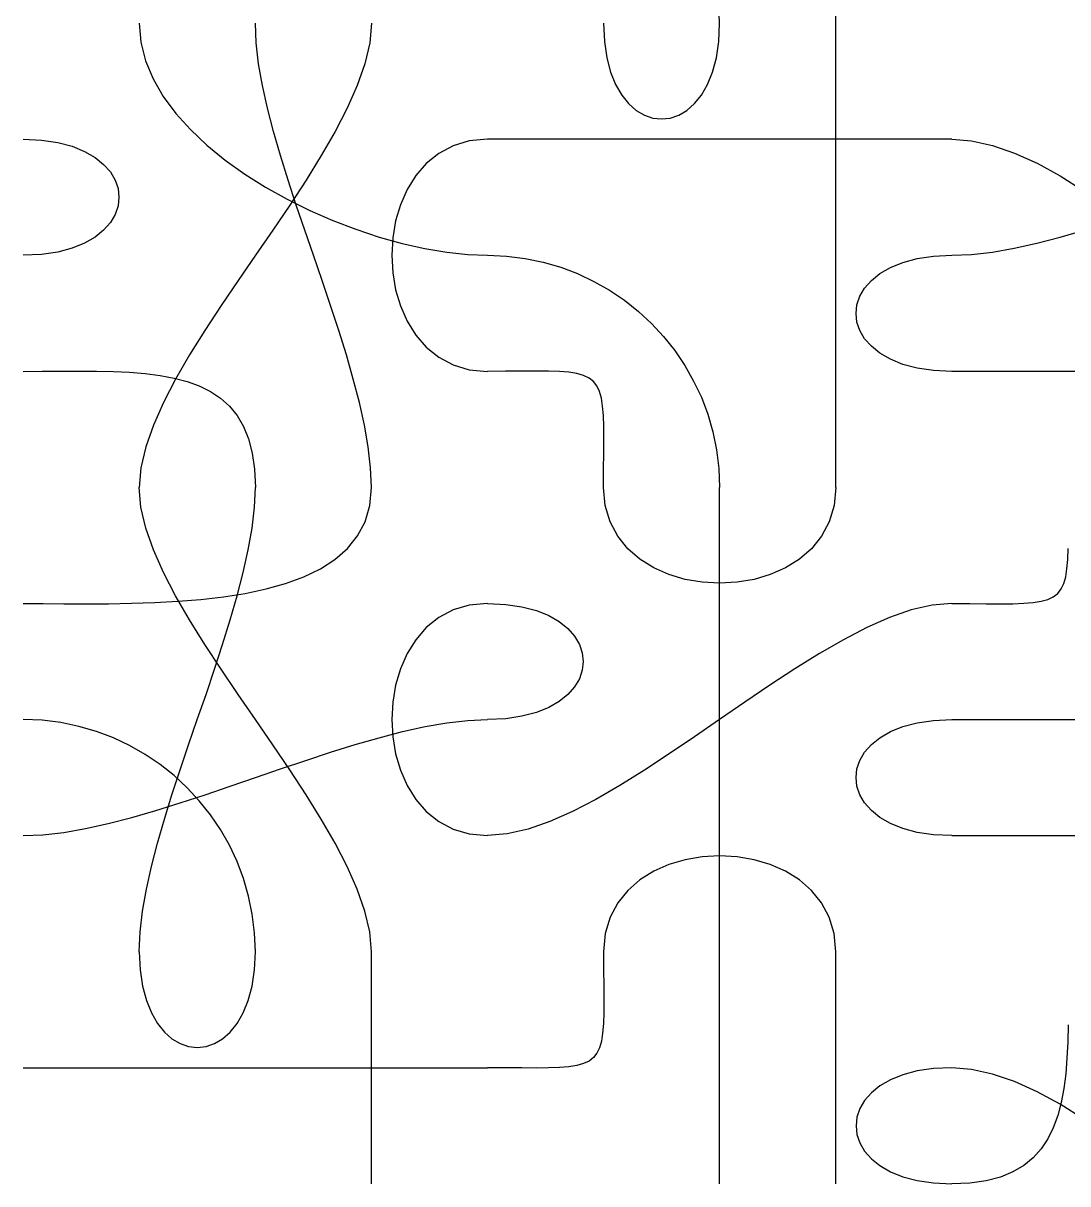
# Model space of a CAD drawing. Header units: metres. Extents: x -250 to 250, y -250 to 250.
# Drawn here: x -250 to -137.5, y -75 to 50 of the extents above; entities that cross this region are included whole.
import ezdxf

# ---------------------------------------------------------------- set-up
doc = ezdxf.new("R2010")
doc.units = ezdxf.units.M

msp = doc.modelspace()

# ---------------------------------------------------------------- linework, layer by layer
for p, q in [((-175, 50, -519.61523), (-175.08328, 51.952026, -519.61523)), ((-162.5, 50, -519.61523), (-162.5, 52.125946, -519.61523)), ((-175.09058, 48.04077, -519.61523), (-174.99994, 50.000153, -519.61523)), ((-237.5, 50, -519.61523), (-237.3261, 47.957336, -519.61523)), ((-224.90936, 47.873962, -519.61523), (-224.99998, 49.999878, -519.61523)), ((-212.5, 50, -519.61523), (-212.68124, 47.874054, -519.61523)), ((-187.5, 50, -519.61523), (-187.40936, 48.04062, -519.61523)), ((-162.5, 47.873962, -519.61523), (-162.5, 49.999878, -519.61523)), ((-237.3261, 47.957336, -519.61523), (-236.82124, 45.95874, -519.61523)), ((-224.65, 45.629913, -519.61523), (-224.90936, 47.873962, -519.61523)), ((-212.68124, 47.874054, -519.61523), (-213.20001, 45.630005, -519.61523)), ((-187.40936, 48.04062, -519.61523), (-187.15, 46.287506, -519.61523)), ((-175.34995, 46.28763, -519.61523), (-175.09058, 48.04077, -519.61523)), ((-162.5, 45.629913, -519.61523), (-162.5, 47.873962, -519.61523)), ((-187.15, 46.287506, -519.61523), (-186.74062, 44.74063, -519.61523)), ((-175.75932, 44.740753, -519.61523), (-175.34995, 46.28763, -519.61523)), ((-236.82124, 45.95874, -519.61523), (-236.01077, 44.010773, -519.61523)), ((-224.24062, 43.280853, -519.61523), (-224.65, 45.629913, -519.61523)), ((-213.20001, 45.630005, -519.61523), (-214.01875, 43.280945, -519.61523)), ((-162.5, 43.280853, -519.61523), (-162.5, 45.629913, -519.61523)), ((-236.01077, 44.010773, -519.61523), (-234.91998, 42.119995, -519.61523)), ((-186.74062, 44.74063, -519.61523), (-186.19998, 43.400024, -519.61523)), ((-176.29996, 43.400116, -519.61523), (-175.75932, 44.740753, -519.61523)), ((-223.69998, 40.839935, -519.61523), (-224.24062, 43.280853, -519.61523)), ((-214.01875, 43.280945, -519.61523), (-215.1, 40.840027, -519.61523)), ((-186.19998, 43.400024, -519.61523), (-185.54686, 42.265656, -519.61523)), ((-176.95308, 42.265717, -519.61523), (-176.29996, 43.400116, -519.61523)), ((-162.5, 40.839935, -519.61523), (-162.5, 43.280853, -519.61523)), ((-234.91998, 42.119995, -519.61523), (-233.57422, 40.29297, -519.61523)), ((-185.54686, 42.265656, -519.61523), (-184.79999, 41.337524, -519.61523)), ((-184.79999, 41.337524, -519.61523), (-183.9781, 40.61566, -519.61523)), ((-178.52184, 40.615692, -519.61523), (-177.69995, 41.337585, -519.61523)), ((-177.69995, 41.337585, -519.61523), (-176.95308, 42.265717, -519.61523)), ((-233.57422, 40.29297, -519.61523), (-231.99875, 38.536255, -519.61523)), ((-223.04688, 38.32025, -519.61523), (-223.69998, 40.839935, -519.61523)), ((-215.1, 40.840027, -519.61523), (-216.40625, 38.320343, -519.61523)), ((-183.9781, 40.61566, -519.61523), (-183.09998, 40.100037, -519.61523)), ((-183.09998, 40.100037, -519.61523), (-182.18436, 39.79068, -519.61523)), ((-180.31558, 39.79068, -519.61523), (-179.39996, 40.100067, -519.61523)), ((-179.39996, 40.100067, -519.61523), (-178.52184, 40.615692, -519.61523)), ((-162.5, 38.32025, -519.61523), (-162.5, 40.839935, -519.61523)), ((-182.18436, 39.79068, -519.61523), (-181.24997, 39.68756, -519.61523)), ((-181.24997, 39.68756, -519.61523), (-180.31558, 39.79068, -519.61523)), ((-231.99875, 38.536255, -519.61523), (-230.2189, 36.856415, -519.61523)), ((-222.29999, 35.734955, -519.61523), (-223.04688, 38.32025, -519.61523)), ((-216.40625, 38.320343, -519.61523), (-217.90001, 35.735046, -519.61523)), ((-162.5, 35.734955, -519.61523), (-162.5, 38.32025, -519.61523)), ((-250, 37.5, -519.61523), (-248.04062, 37.409363, -519.61523)), ((-248.04062, 37.409363, -519.61523), (-246.2875, 37.149994, -519.61523)), ((-246.2875, 37.149994, -519.61523), (-244.74063, 36.74063, -519.61523)), ((-244.74063, 36.74063, -519.61523), (-243.4, 36.200012, -519.61523)), ((-230.2189, 36.856415, -519.61523), (-228.25998, 35.26001, -519.61523)), ((-203.7125, 36.80002, -519.61523), (-205.25937, 35.981262, -519.61523)), ((-201.95938, 37.318756, -519.61523), (-203.7125, 36.80002, -519.61523)), ((-200, 37.5, -519.61523), (-201.95938, 37.318756, -519.61523)), ((-197.87402, 37.5, -519.61523), (-199.99997, 37.5, -519.61523)), ((-195.62997, 37.5, -519.61523), (-197.87402, 37.5, -519.61523)), ((-193.28091, 37.5, -519.61523), (-195.62997, 37.5, -519.61523)), ((-190.83997, 37.5, -519.61523), (-193.28091, 37.5, -519.61523)), ((-188.32028, 37.5, -519.61523), (-190.83997, 37.5, -519.61523)), ((-185.73499, 37.5, -519.61523), (-188.32028, 37.5, -519.61523)), ((-183.09717, 37.5, -519.61523), (-185.73499, 37.5, -519.61523)), ((-180.41998, 37.5, -519.61523), (-183.09717, 37.5, -519.61523)), ((-177.71655, 37.5, -519.61523), (-180.41998, 37.5, -519.61523)), ((-174.99998, 37.5, -519.61523), (-177.71655, 37.5, -519.61523)), ((-172.28342, 37.5, -519.61523), (-174.99998, 37.5, -519.61523)), ((-169.57999, 37.5, -519.61523), (-172.28342, 37.5, -519.61523)), ((-166.9028, 37.5, -519.61523), (-169.57999, 37.5, -519.61523)), ((-164.26498, 37.5, -519.61523), (-166.9028, 37.5, -519.61523)), ((-161.67967, 37.5, -519.61523), (-164.26498, 37.5, -519.61523)), ((-159.15999, 37.5, -519.61523), (-161.67967, 37.5, -519.61523)), ((-156.71906, 37.5, -519.61523), (-159.15999, 37.5, -519.61523)), ((-154.37, 37.5, -519.61523), (-156.71906, 37.5, -519.61523)), ((-152.12593, 37.5, -519.61523), (-154.37, 37.5, -519.61523)), ((-150, 37.5, -519.61523), (-152.12593, 37.5, -519.61523)), ((-150, 37.5, -519.61523), (-147.86671, 37.32608, -519.61523)), ((-147.86671, 37.32608, -519.61523), (-145.60875, 36.821228, -519.61523)), ((-145.60875, 36.821228, -519.61523), (-143.2514, 36.010773, -519.61523)), ((-243.4, 36.200012, -519.61523), (-242.26562, 35.546875, -519.61523)), ((-242.26562, 35.546875, -519.61523), (-241.3375, 34.799988, -519.61523)), ((-228.25998, 35.26001, -519.61523), (-226.14734, 33.7536, -519.61523)), ((-221.47812, 33.097137, -519.61523), (-222.29999, 35.734955, -519.61523)), ((-217.90001, 35.735046, -519.61523), (-219.54376, 33.09723, -519.61523)), ((-205.25937, 35.981262, -519.61523), (-206.6, 34.900024, -519.61523)), ((-162.5, 33.097137, -519.61523), (-162.5, 35.734955, -519.61523)), ((-143.2514, 36.010773, -519.61523), (-140.81999, 34.919983, -519.61523)), ((-241.3375, 34.799988, -519.61523), (-240.61563, 33.97812, -519.61523)), ((-240.61563, 33.97812, -519.61523), (-240.1, 33.100006, -519.61523)), ((-226.14734, 33.7536, -519.61523), (-223.90623, 32.34378, -519.61523)), ((-206.6, 34.900024, -519.61523), (-207.73438, 33.59378, -519.61523)), ((-140.81999, 34.919983, -519.61523), (-138.33983, 33.57419, -519.61523)), ((-240.1, 33.100006, -519.61523), (-239.79062, 32.184387, -519.61523)), ((-220.6, 30.419952, -519.61523), (-221.47812, 33.097137, -519.61523)), ((-219.54376, 33.09723, -519.61523), (-221.30002, 30.420044, -519.61523)), ((-207.73438, 33.59378, -519.61523), (-208.6625, 32.100037, -519.61523)), ((-162.5, 30.419952, -519.61523), (-162.5, 33.097137, -519.61523)), ((-138.33983, 33.57419, -519.61523), (-135.83623, 31.998718, -519.61523)), ((-239.79062, 32.184387, -519.61523), (-239.6875, 31.25, -519.61523)), ((-223.90623, 32.34378, -519.61523), (-221.56201, 31.037079, -519.61523)), ((-208.6625, 32.100037, -519.61523), (-209.38437, 30.456299, -519.61523)), ((-239.79062, 30.315613, -519.61523), (-240.09999, 29.399994, -519.61523)), ((-239.6875, 31.25, -519.61523), (-239.79062, 30.315613, -519.61523)), ((-221.30002, 30.420044, -519.61523), (-223.13126, 27.716614, -519.61523)), ((-221.56201, 31.037079, -519.61523), (-219.13998, 29.840057, -519.61523)), ((-219.68437, 27.716522, -519.61523), (-220.6, 30.419952, -519.61523)), ((-209.38437, 30.456299, -519.61523), (-209.9, 28.700043, -519.61523)), ((-162.5, 27.716522, -519.61523), (-162.5, 30.419952, -519.61523)), ((-240.09999, 29.399994, -519.61523), (-240.61562, 28.521881, -519.61523)), ((-219.13998, 29.840057, -519.61523), (-216.66544, 28.759277, -519.61523)), ((-216.66544, 28.759277, -519.61523), (-214.16373, 27.80133, -519.61523)), ((-241.3375, 27.700012, -519.61523), (-242.26561, 26.953125, -519.61523)), ((-240.61562, 28.521881, -519.61523), (-241.3375, 27.700012, -519.61523)), ((-223.13126, 27.716614, -519.61523), (-225.00002, 25.000061, -519.61523)), ((-218.75, 24.99997, -519.61523), (-219.68437, 27.716522, -519.61523)), ((-214.16373, 27.80133, -519.61523), (-211.66013, 26.972748, -519.61523)), ((-209.9, 28.700043, -519.61523), (-210.20938, 26.868805, -519.61523)), ((-162.5, 24.99997, -519.61523), (-162.5, 27.716522, -519.61523)), ((-138.32033, 26.953125, -519.61523), (-135.73502, 27.700012, -519.61523)), ((-243.4, 26.299988, -519.61523), (-244.7406, 25.759369, -519.61523)), ((-242.26561, 26.953125, -519.61523), (-243.4, 26.299988, -519.61523)), ((-211.66013, 26.972748, -519.61523), (-209.17996, 26.28009, -519.61523)), ((-210.20938, 26.868805, -519.61523), (-210.3125, 25.000061, -519.61523)), ((-209.17996, 26.28009, -519.61523), (-206.74854, 25.72995, -519.61523)), ((-143.28094, 25.759369, -519.61523), (-140.84001, 26.299988, -519.61523)), ((-140.84001, 26.299988, -519.61523), (-138.32033, 26.953125, -519.61523)), ((-248.0406, 25.090637, -519.61523), (-249.99997, 25, -519.61523)), ((-246.28748, 25.350006, -519.61523), (-248.0406, 25.090637, -519.61523)), ((-244.7406, 25.759369, -519.61523), (-246.28748, 25.350006, -519.61523)), ((-225.00002, 25.000061, -519.61523), (-226.86877, 22.283508, -519.61523)), ((-210.3125, 25.000061, -519.61523), (-210.20938, 23.131317, -519.61523)), ((-206.74854, 25.72995, -519.61523), (-204.39119, 25.328857, -519.61523)), ((-204.39119, 25.328857, -519.61523), (-202.13321, 25.083405, -519.61523)), ((-202.13321, 25.083405, -519.61523), (-199.99994, 25.000122, -519.61523)), ((-151.95935, 24.909576, -519.61523), (-149.99997, 25.000214, -519.61523)), ((-150, 25, -519.61523), (-147.87407, 25.090637, -519.61523)), ((-147.87407, 25.090637, -519.61523), (-145.63, 25.350006, -519.61523)), ((-145.63, 25.350006, -519.61523), (-143.28094, 25.759369, -519.61523)), ((-217.81563, 22.283417, -519.61523), (-218.75, 24.99997, -519.61523)), ((-200, 25, -519.61523), (-197.95734, 24.916718, -519.61523)), ((-197.95734, 24.916718, -519.61523), (-195.95874, 24.671234, -519.61523)), ((-195.95874, 24.671234, -519.61523), (-194.01077, 24.270142, -519.61523)), ((-194.01077, 24.270142, -519.61523), (-192.12, 23.720001, -519.61523)), ((-162.5, 22.283417, -519.61523), (-162.5, 24.99997, -519.61523)), ((-156.59998, 23.700134, -519.61523), (-155.25935, 24.240784, -519.61523)), ((-155.25935, 24.240784, -519.61523), (-153.71248, 24.650177, -519.61523)), ((-153.71248, 24.650177, -519.61523), (-151.95935, 24.909576, -519.61523)), ((-210.20938, 23.131317, -519.61523), (-209.9, 21.30008, -519.61523)), ((-192.12, 23.720001, -519.61523), (-190.29297, 23.027344, -519.61523)), ((-190.29297, 23.027344, -519.61523), (-188.53625, 22.198761, -519.61523)), ((-158.66249, 22.30011, -519.61523), (-157.73436, 23.046997, -519.61523)), ((-157.73436, 23.046997, -519.61523), (-156.59998, 23.700134, -519.61523)), ((-226.86877, 22.283508, -519.61523), (-228.70001, 19.580078, -519.61523)), ((-216.9, 19.579987, -519.61523), (-217.81563, 22.283417, -519.61523)), ((-209.9, 21.30008, -519.61523), (-209.38437, 19.543823, -519.61523)), ((-188.53625, 22.198761, -519.61523), (-186.8564, 21.240784, -519.61523)), ((-162.5, 19.579987, -519.61523), (-162.5, 22.283417, -519.61523)), ((-159.9, 20.600067, -519.61523), (-159.38437, 21.47821, -519.61523)), ((-159.38437, 21.47821, -519.61523), (-158.66249, 22.30011, -519.61523)), ((-186.8564, 21.240784, -519.61523), (-185.26, 20.160004, -519.61523)), ((-185.26, 20.160004, -519.61523), (-183.75359, 18.962982, -519.61523)), ((-160.20937, 19.684448, -519.61523), (-159.9, 20.600067, -519.61523)), ((-228.70001, 19.580078, -519.61523), (-230.45627, 16.902893, -519.61523)), ((-216.02188, 16.902802, -519.61523), (-216.9, 19.579987, -519.61523)), ((-209.38437, 19.543823, -519.61523), (-208.6625, 17.900085, -519.61523)), ((-183.75359, 18.962982, -519.61523), (-182.34375, 17.65628, -519.61523)), ((-162.5, 16.902802, -519.61523), (-162.5, 19.579987, -519.61523)), ((-160.3125, 18.750061, -519.61523), (-160.20937, 19.684448, -519.61523)), ((-160.20938, 17.815674, -519.61523), (-160.3125, 18.750061, -519.61523)), ((-208.6625, 17.900085, -519.61523), (-207.73438, 16.406342, -519.61523)), ((-182.34375, 17.65628, -519.61523), (-181.03702, 16.24643, -519.61523)), ((-159.90001, 16.900055, -519.61523), (-160.20938, 17.815674, -519.61523)), ((-230.45627, 16.902893, -519.61523), (-232.10002, 14.265106, -519.61523)), ((-215.2, 14.264984, -519.61523), (-216.02188, 16.902802, -519.61523)), ((-207.73438, 16.406342, -519.61523), (-206.6, 15.100098, -519.61523)), ((-162.5, 14.264984, -519.61523), (-162.5, 16.902802, -519.61523)), ((-159.38438, 16.021912, -519.61523), (-159.90001, 16.900055, -519.61523)), ((-206.6, 15.100098, -519.61523), (-205.25937, 14.01886, -519.61523)), ((-181.03702, 16.24643, -519.61523), (-179.84, 14.740021, -519.61523)), ((-158.6625, 15.200043, -519.61523), (-159.38438, 16.021912, -519.61523)), ((-157.73438, 14.453155, -519.61523), (-158.6625, 15.200043, -519.61523)), ((-232.10002, 14.265106, -519.61523), (-233.59378, 11.67981, -519.61523)), ((-214.45312, 11.679688, -519.61523), (-215.2, 14.264984, -519.61523)), ((-205.25937, 14.01886, -519.61523), (-203.7125, 13.200104, -519.61523)), ((-179.84, 14.740021, -519.61523), (-178.75922, 13.143616, -519.61523)), ((-162.5, 11.679688, -519.61523), (-162.5, 14.264984, -519.61523)), ((-156.6, 13.800018, -519.61523), (-157.73438, 14.453155, -519.61523)), ((-155.25938, 13.259399, -519.61523), (-156.6, 13.800018, -519.61523)), ((-250, 12.5, -519.61523), (-247.95734, 12.507355, -519.61523)), ((-247.95734, 12.507355, -519.61523), (-245.95876, 12.521271, -519.61523)), ((-245.95876, 12.521271, -519.61523), (-244.01079, 12.529572, -519.61523)), ((-244.01079, 12.529572, -519.61523), (-242.12, 12.52005, -519.61523)), ((-242.12, 12.52005, -519.61523), (-240.29297, 12.48053, -519.61523)), ((-203.7125, 13.200104, -519.61523), (-201.95938, 12.681366, -519.61523)), ((-201.95938, 12.681366, -519.61523), (-200, 12.500122, -519.61523)), ((-198.04791, 12.507355, -519.61523), (-199.99994, 12.5, -519.61523)), ((-196.3087, 12.521271, -519.61523), (-198.04791, 12.507355, -519.61523)), ((-194.77011, 12.529572, -519.61523), (-196.3087, 12.521271, -519.61523)), ((-193.41995, 12.52005, -519.61523), (-194.77011, 12.529572, -519.61523)), ((-192.24606, 12.48053, -519.61523), (-193.41995, 12.52005, -519.61523)), ((-178.75922, 13.143616, -519.61523), (-177.80124, 11.463776, -519.61523)), ((-153.71251, 12.850006, -519.61523), (-155.25938, 13.259399, -519.61523)), ((-151.95938, 12.590637, -519.61523), (-153.71251, 12.850006, -519.61523)), ((-150, 12.5, -519.61523), (-151.95938, 12.590637, -519.61523)), ((-147.874, 12.500092, -519.61523), (-149.99992, 12.500122, -519.61523)), ((-145.62993, 12.500061, -519.61523), (-147.874, 12.500092, -519.61523)), ((-143.28087, 12.50003, -519.61523), (-145.62993, 12.500061, -519.61523)), ((-140.83994, 12.5, -519.61523), (-143.28087, 12.50003, -519.61523)), ((-240.29297, 12.48053, -519.61523), (-238.53625, 12.398804, -519.61523)), ((-238.53625, 12.398804, -519.61523), (-236.85641, 12.262726, -519.61523)), ((-236.85641, 12.262726, -519.61523), (-235.26001, 12.060089, -519.61523)), ((-235.26001, 12.060089, -519.61523), (-233.7536, 11.778687, -519.61523)), ((-233.59378, 11.67981, -519.61523), (-234.90002, 9.160126, -519.61523)), ((-233.7536, 11.778687, -519.61523), (-232.34375, 11.406342, -519.61523)), ((-232.34375, 11.406342, -519.61523), (-231.03703, 10.930878, -519.61523)), ((-213.8, 9.160004, -519.61523), (-214.45312, 11.679688, -519.61523)), ((-191.2362, 12.398804, -519.61523), (-192.24606, 12.48053, -519.61523)), ((-190.37825, 12.262726, -519.61523), (-191.2362, 12.398804, -519.61523)), ((-189.65997, 12.060059, -519.61523), (-190.37825, 12.262726, -519.61523)), ((-189.06918, 11.778656, -519.61523), (-189.65997, 12.060059, -519.61523)), ((-188.59372, 11.406311, -519.61523), (-189.06918, 11.778656, -519.61523)), ((-188.22137, 10.930847, -519.61523), (-188.59372, 11.406311, -519.61523)), ((-177.80124, 11.463776, -519.61523), (-176.97266, 9.707062, -519.61523)), ((-162.5, 9.160004, -519.61523), (-162.5, 11.679688, -519.61523)), ((-138.32025, 12.5, -519.61523), (-140.83994, 12.5, -519.61523)), ((-135.73494, 12.5, -519.61523), (-138.32025, 12.5, -519.61523)), ((-231.03703, 10.930878, -519.61523), (-229.84, 10.340118, -519.61523)), ((-229.84, 10.340118, -519.61523), (-228.75922, 9.621857, -519.61523)), ((-187.93997, 10.340057, -519.61523), (-188.22137, 10.930847, -519.61523)), ((-187.73734, 9.621765, -519.61523), (-187.93997, 10.340057, -519.61523)), ((-234.90002, 9.160126, -519.61523), (-235.98128, 6.719208, -519.61523)), ((-228.75922, 9.621857, -519.61523), (-227.80124, 8.763916, -519.61523)), ((-227.80124, 8.763916, -519.61523), (-226.97266, 7.754089, -519.61523)), ((-213.25937, 6.719055, -519.61523), (-213.8, 9.160004, -519.61523)), ((-187.60123, 8.763794, -519.61523), (-187.73734, 9.621765, -519.61523)), ((-187.51952, 7.753937, -519.61523), (-187.60123, 8.763794, -519.61523)), ((-176.97266, 9.707062, -519.61523), (-176.28, 7.880035, -519.61523)), ((-162.5, 6.719055, -519.61523), (-162.5, 9.160004, -519.61523)), ((-226.97266, 7.754089, -519.61523), (-226.28, 6.5802, -519.61523)), ((-187.47998, 6.580017, -519.61523), (-187.51952, 7.753937, -519.61523)), ((-176.28, 7.880035, -519.61523), (-175.72984, 5.989258, -519.61523)), ((-235.98128, 6.719208, -519.61523), (-236.80003, 4.370178, -519.61523)), ((-226.28, 6.5802, -519.61523), (-225.72983, 5.230072, -519.61523)), ((-212.85, 4.369995, -519.61523), (-213.25937, 6.719055, -519.61523)), ((-187.47046, 5.229858, -519.61523), (-187.47998, 6.580017, -519.61523)), ((-162.5, 4.369995, -519.61523), (-162.5, 6.719055, -519.61523)), ((-225.72983, 5.230072, -519.61523), (-225.32874, 3.691498, -519.61523)), ((-187.47874, 3.691254, -519.61523), (-187.47046, 5.229858, -519.61523)), ((-175.72984, 5.989258, -519.61523), (-175.32875, 4.04129, -519.61523)), ((-236.80003, 4.370178, -519.61523), (-237.31879, 2.126129, -519.61523)), ((-212.59062, 2.125946, -519.61523), (-212.85, 4.369995, -519.61523)), ((-175.32875, 4.04129, -519.61523), (-175.08328, 2.042725, -519.61523)), ((-162.5, 2.125946, -519.61523), (-162.5, 4.369995, -519.61523)), ((-225.32874, 3.691498, -519.61523), (-225.08327, 1.952301, -519.61523)), ((-187.49265, 1.952026, -519.61523), (-187.47874, 3.691254, -519.61523)), ((-237.31879, 2.126129, -519.61523), (-237.50003, 0.000214, -519.61523)), ((-225.08327, 1.952301, -519.61523), (-224.99998, 0.000275, -519.61523)), ((-212.5, 0, -519.61523), (-212.59062, 2.125946, -519.61523)), ((-187.5, 0, -519.61523), (-187.49265, 1.952026, -519.61523)), ((-175.08328, 2.042725, -519.61523), (-175, 0.000092, -519.61523)), ((-162.5, 0, -519.61523), (-162.5, 2.125946, -519.61523)), ((-237.31879, -2.125793, -519.61523), (-237.50003, 0.000153, -519.61523)), ((-225.09058, -2.125793, -519.61523), (-224.99994, 0.000153, -519.61523)), ((-212.67389, -1.951965, -519.61523), (-212.49997, 0.000092, -519.61523)), ((-187.31866, -1.959381, -519.61523), (-187.49991, 0, -519.61523)), ((-174.99991, -2.125793, -519.61523), (-174.99991, 0.000153, -519.61523)), ((-162.5, 0, -519.61523), (-162.68124, -1.959381, -519.61523)), ((-236.80003, -4.369873, -519.61523), (-237.31879, -2.125793, -519.61523)), ((-225.34995, -4.369873, -519.61523), (-225.09058, -2.125793, -519.61523)), ((-213.17873, -3.691193, -519.61523), (-212.67389, -1.951965, -519.61523)), ((-186.79993, -3.712494, -519.61523), (-187.31866, -1.959381, -519.61523)), ((-174.99992, -4.369873, -519.61523), (-174.99991, -2.125793, -519.61523)), ((-162.68124, -1.959381, -519.61523), (-163.2, -3.712494, -519.61523)), ((-213.9892, -5.229797, -519.61523), (-213.17873, -3.691193, -519.61523)), ((-185.98117, -5.259369, -519.61523), (-186.79993, -3.712494, -519.61523)), ((-163.2, -3.712494, -519.61523), (-164.01874, -5.259369, -519.61523)), ((-235.98128, -6.718964, -519.61523), (-236.80003, -4.369873, -519.61523)), ((-225.75934, -6.718964, -519.61523), (-225.34995, -4.369873, -519.61523)), ((-174.99994, -6.718964, -519.61523), (-174.99992, -4.369873, -519.61523)), ((-215.07999, -6.579956, -519.61523), (-213.9892, -5.229797, -519.61523)), ((-184.89993, -6.600006, -519.61523), (-185.98117, -5.259369, -519.61523)), ((-164.01874, -5.259369, -519.61523), (-165.09999, -6.600006, -519.61523)), ((-234.90002, -9.159912, -519.61523), (-235.98128, -6.718964, -519.61523)), ((-226.29996, -9.159912, -519.61523), (-225.75934, -6.718964, -519.61523)), ((-216.42575, -7.753876, -519.61523), (-215.07999, -6.579956, -519.61523)), ((-183.59369, -7.734375, -519.61523), (-184.89993, -6.600006, -519.61523)), ((-174.99994, -9.159912, -519.61523), (-174.99994, -6.718964, -519.61523)), ((-165.09999, -6.600006, -519.61523), (-166.40623, -7.734375, -519.61523)), ((-137.51956, -7.753876, -519.61523), (-137.48003, -6.579956, -519.61523)), ((-218.00122, -8.763733, -519.61523), (-216.42575, -7.753876, -519.61523)), ((-182.09995, -8.662506, -519.61523), (-183.59369, -7.734375, -519.61523)), ((-180.4562, -9.384369, -519.61523), (-182.09995, -8.662506, -519.61523)), ((-167.89998, -8.662506, -519.61523), (-169.54373, -9.384369, -519.61523)), ((-166.40623, -7.734375, -519.61523), (-167.89998, -8.662506, -519.61523)), ((-137.60129, -8.763733, -519.61523), (-137.51956, -7.753876, -519.61523)), ((-233.59378, -11.679596, -519.61523), (-234.90002, -9.159912, -519.61523)), ((-226.9531, -11.679596, -519.61523), (-226.29996, -9.159912, -519.61523)), ((-221.73999, -10.339996, -519.61523), (-219.78107, -9.621704, -519.61523)), ((-219.78107, -9.621704, -519.61523), (-218.00122, -8.763733, -519.61523)), ((-178.69995, -9.899994, -519.61523), (-180.4562, -9.384369, -519.61523)), ((-176.86871, -10.209381, -519.61523), (-178.69995, -9.899994, -519.61523)), ((-174.99994, -11.679596, -519.61523), (-174.99994, -9.159912, -519.61523)), ((-171.29997, -9.899994, -519.61523), (-173.13123, -10.209381, -519.61523)), ((-169.54373, -9.384369, -519.61523), (-171.29997, -9.899994, -519.61523)), ((-137.94003, -10.339996, -519.61523), (-137.73738, -9.621704, -519.61523)), ((-137.73738, -9.621704, -519.61523), (-137.60129, -8.763733, -519.61523)), ((-226.09373, -11.40625, -519.61523), (-223.85263, -10.930786, -519.61523)), ((-223.85263, -10.930786, -519.61523), (-221.73999, -10.339996, -519.61523)), ((-174.99997, -10.3125, -519.61523), (-176.86871, -10.209381, -519.61523)), ((-173.13123, -10.209381, -519.61523), (-174.99997, -10.3125, -519.61523)), ((-138.59378, -11.40625, -519.61523), (-138.22144, -10.930786, -519.61523)), ((-138.22144, -10.930786, -519.61523), (-137.94003, -10.339996, -519.61523)), ((-250, -12.5, -519.61523), (-247.86671, -12.507355, -519.61523)), ((-240.81999, -12.52002, -519.61523), (-238.33984, -12.480499, -519.61523)), ((-238.33984, -12.480499, -519.61523), (-235.83624, -12.398773, -519.61523)), ((-235.83624, -12.398773, -519.61523), (-233.33453, -12.262665, -519.61523)), ((-232.10002, -14.264923, -519.61523), (-233.59378, -11.679596, -519.61523)), ((-233.33453, -12.262665, -519.61523), (-230.85999, -12.059998, -519.61523)), ((-230.85999, -12.059998, -519.61523), (-228.43796, -11.778595, -519.61523)), ((-228.43796, -11.778595, -519.61523), (-226.09373, -11.40625, -519.61523)), ((-227.69997, -14.264923, -519.61523), (-226.9531, -11.679596, -519.61523)), ((-200, -12.5, -519.61523), (-201.95938, -12.681244, -519.61523)), ((-200, -12.5, -519.61523), (-198.04062, -12.590637, -519.61523)), ((-174.99995, -14.264923, -519.61523), (-174.99994, -11.679596, -519.61523)), ((-150, -12.5, -519.61523), (-152.12593, -12.681244, -519.61523)), ((-150, -12.5, -519.61523), (-148.04797, -12.507355, -519.61523)), ((-143.42001, -12.52002, -519.61523), (-142.24611, -12.480499, -519.61523)), ((-142.24611, -12.480499, -519.61523), (-141.23627, -12.398773, -519.61523)), ((-141.23627, -12.398773, -519.61523), (-140.3783, -12.262665, -519.61523)), ((-140.3783, -12.262665, -519.61523), (-139.66002, -12.059998, -519.61523)), ((-139.66002, -12.059998, -519.61523), (-139.06924, -11.778595, -519.61523)), ((-139.06924, -11.778595, -519.61523), (-138.59378, -11.40625, -519.61523)), ((-247.86671, -12.507355, -519.61523), (-245.60875, -12.521271, -519.61523)), ((-245.60875, -12.521271, -519.61523), (-243.2514, -12.529541, -519.61523)), ((-243.2514, -12.529541, -519.61523), (-240.81999, -12.52002, -519.61523)), ((-203.7125, -13.199982, -519.61523), (-205.25937, -14.018738, -519.61523)), ((-201.95938, -12.681244, -519.61523), (-203.7125, -13.199982, -519.61523)), ((-198.04062, -12.590637, -519.61523), (-196.2875, -12.850006, -519.61523)), ((-196.2875, -12.850006, -519.61523), (-194.74063, -13.259369, -519.61523)), ((-194.74063, -13.259369, -519.61523), (-193.4, -13.799988, -519.61523)), ((-154.37, -13.199982, -519.61523), (-156.71906, -14.018738, -519.61523)), ((-152.12593, -12.681244, -519.61523), (-154.37, -13.199982, -519.61523)), ((-148.04797, -12.507355, -519.61523), (-146.30876, -12.521271, -519.61523)), ((-146.30876, -12.521271, -519.61523), (-144.77017, -12.529541, -519.61523)), ((-144.77017, -12.529541, -519.61523), (-143.42001, -12.52002, -519.61523)), ((-230.45627, -16.90274, -519.61523), (-232.10002, -14.264923, -519.61523)), ((-228.52185, -16.90274, -519.61523), (-227.69997, -14.264923, -519.61523)), ((-205.25937, -14.018738, -519.61523), (-206.6, -15.099976, -519.61523)), ((-193.4, -13.799988, -519.61523), (-192.26562, -14.453125, -519.61523)), ((-192.26562, -14.453125, -519.61523), (-191.3375, -15.200012, -519.61523)), ((-174.99997, -16.90274, -519.61523), (-174.99995, -14.264923, -519.61523)), ((-156.71906, -14.018738, -519.61523), (-159.15999, -15.099976, -519.61523)), ((-206.6, -15.099976, -519.61523), (-207.73438, -16.40622, -519.61523)), ((-191.3375, -15.200012, -519.61523), (-190.61563, -16.021881, -519.61523)), ((-190.61563, -16.021881, -519.61523), (-190.1, -16.899994, -519.61523)), ((-159.15999, -15.099976, -519.61523), (-161.67967, -16.40622, -519.61523)), ((-228.70001, -19.579926, -519.61523), (-230.45627, -16.90274, -519.61523)), ((-229.39996, -19.579926, -519.61523), (-228.52185, -16.90274, -519.61523)), ((-207.73438, -16.40622, -519.61523), (-208.6625, -17.899963, -519.61523)), ((-190.1, -16.899994, -519.61523), (-189.79062, -17.815613, -519.61523)), ((-174.99997, -19.579926, -519.61523), (-174.99997, -16.90274, -519.61523)), ((-161.67967, -16.40622, -519.61523), (-164.26498, -17.899963, -519.61523)), ((-208.6625, -17.899963, -519.61523), (-209.38437, -19.543701, -519.61523)), ((-189.79062, -17.815613, -519.61523), (-189.6875, -18.74997, -519.61523)), ((-189.6875, -18.74997, -519.61523), (-189.79062, -19.684326, -519.61523)), ((-164.26498, -17.899963, -519.61523), (-166.9028, -19.543701, -519.61523)), ((-230.3156, -22.283356, -519.61523), (-229.39996, -19.579926, -519.61523)), ((-226.86877, -22.283356, -519.61523), (-228.70001, -19.579926, -519.61523)), ((-209.38437, -19.543701, -519.61523), (-209.9, -21.299957, -519.61523)), ((-189.79062, -19.684326, -519.61523), (-190.09999, -20.599945, -519.61523)), ((-174.99997, -22.283356, -519.61523), (-174.99997, -19.579926, -519.61523)), ((-166.9028, -19.543701, -519.61523), (-169.57999, -21.299957, -519.61523)), ((-190.09999, -20.599945, -519.61523), (-190.61562, -21.478058, -519.61523)), ((-231.24997, -24.999939, -519.61523), (-230.3156, -22.283356, -519.61523)), ((-225.00002, -24.999939, -519.61523), (-226.86877, -22.283356, -519.61523)), ((-209.9, -21.299957, -519.61523), (-210.20938, -23.131195, -519.61523)), ((-191.3375, -22.299927, -519.61523), (-192.26561, -23.046783, -519.61523)), ((-190.61562, -21.478058, -519.61523), (-191.3375, -22.299927, -519.61523)), ((-174.99998, -24.999939, -519.61523), (-174.99997, -22.283356, -519.61523)), ((-169.57999, -21.299957, -519.61523), (-172.28342, -23.131195, -519.61523)), ((-210.20938, -23.131195, -519.61523), (-210.3125, -24.999939, -519.61523)), ((-193.4, -23.69989, -519.61523), (-194.7406, -24.240509, -519.61523)), ((-192.26561, -23.046783, -519.61523), (-193.4, -23.69989, -519.61523)), ((-172.28342, -23.131195, -519.61523), (-174.99998, -24.999939, -519.61523)), ((-247.95732, -25.083221, -519.61523), (-249.99997, -24.999939, -519.61523)), ((-232.18436, -27.716522, -519.61523), (-231.24997, -24.999939, -519.61523)), ((-223.13126, -27.716522, -519.61523), (-225.00002, -24.999939, -519.61523)), ((-210.3125, -24.999939, -519.61523), (-210.20938, -26.868683, -519.61523)), ((-202.12592, -25.090637, -519.61523), (-199.99997, -25, -519.61523)), ((-198.0406, -24.90924, -519.61523), (-199.99997, -24.999847, -519.61523)), ((-196.28748, -24.649872, -519.61523), (-198.0406, -24.90924, -519.61523)), ((-194.7406, -24.240509, -519.61523), (-196.28748, -24.649872, -519.61523)), ((-174.99998, -24.999939, -519.61523), (-177.71655, -26.868683, -519.61523)), ((-175, -27.716522, -519.61523), (-174.99998, -24.999939, -519.61523)), ((-151.95935, -25.090637, -519.61523), (-149.99997, -25, -519.61523)), ((-150, -25, -519.61523), (-147.87407, -25, -519.61523)), ((-147.87407, -25, -519.61523), (-145.63, -25, -519.61523)), ((-145.63, -25, -519.61523), (-143.28094, -25, -519.61523)), ((-143.28094, -25, -519.61523), (-140.84001, -25, -519.61523)), ((-140.84001, -25, -519.61523), (-138.32033, -25, -519.61523)), ((-138.32033, -25, -519.61523), (-135.73502, -25, -519.61523)), ((-245.95872, -25.328705, -519.61523), (-247.95732, -25.083221, -519.61523)), ((-244.01076, -25.729797, -519.61523), (-245.95872, -25.328705, -519.61523)), ((-242.11998, -26.279968, -519.61523), (-244.01076, -25.729797, -519.61523)), ((-209.15997, -26.299988, -519.61523), (-206.71904, -25.759369, -519.61523)), ((-206.71904, -25.759369, -519.61523), (-204.36996, -25.350006, -519.61523)), ((-204.36996, -25.350006, -519.61523), (-202.12592, -25.090637, -519.61523)), ((-156.59998, -26.299988, -519.61523), (-155.25935, -25.759369, -519.61523)), ((-155.25935, -25.759369, -519.61523), (-153.71248, -25.350006, -519.61523)), ((-153.71248, -25.350006, -519.61523), (-151.95935, -25.090637, -519.61523)), ((-240.29295, -26.972626, -519.61523), (-242.11998, -26.279968, -519.61523)), ((-238.53622, -27.801239, -519.61523), (-240.29295, -26.972626, -519.61523)), ((-214.26498, -27.700012, -519.61523), (-211.67967, -26.953125, -519.61523)), ((-211.67967, -26.953125, -519.61523), (-209.15997, -26.299988, -519.61523)), ((-210.20938, -26.868683, -519.61523), (-209.9, -28.69992, -519.61523)), ((-177.71655, -26.868683, -519.61523), (-180.41998, -28.69992, -519.61523)), ((-158.66249, -27.700012, -519.61523), (-157.73436, -26.953125, -519.61523)), ((-157.73436, -26.953125, -519.61523), (-156.59998, -26.299988, -519.61523)), ((-236.85638, -28.759216, -519.61523), (-238.53622, -27.801239, -519.61523)), ((-233.09998, -30.419952, -519.61523), (-232.18436, -27.716522, -519.61523)), ((-221.30002, -30.419952, -519.61523), (-223.13126, -27.716522, -519.61523)), ((-219.57999, -29.399994, -519.61523), (-216.9028, -28.521881, -519.61523)), ((-216.9028, -28.521881, -519.61523), (-214.26498, -27.700012, -519.61523)), ((-209.9, -28.69992, -519.61523), (-209.38437, -30.456177, -519.61523)), ((-180.41998, -28.69992, -519.61523), (-183.09717, -30.456177, -519.61523)), ((-175, -30.419952, -519.61523), (-175, -27.716522, -519.61523)), ((-159.9, -29.399994, -519.61523), (-159.38437, -28.521881, -519.61523)), ((-159.38437, -28.521881, -519.61523), (-158.66249, -27.700012, -519.61523)), ((-235.25998, -29.839996, -519.61523), (-236.85638, -28.759216, -519.61523)), ((-233.75359, -31.037018, -519.61523), (-235.25998, -29.839996, -519.61523)), ((-222.28343, -30.315613, -519.61523), (-219.57999, -29.399994, -519.61523)), ((-160.20937, -30.315613, -519.61523), (-159.9, -29.399994, -519.61523)), ((-233.97812, -33.097137, -519.61523), (-233.09998, -30.419952, -519.61523)), ((-232.34375, -32.34375, -519.61523), (-233.75359, -31.037018, -519.61523)), ((-227.71655, -32.184387, -519.61523), (-225, -31.25, -519.61523)), ((-225, -31.25, -519.61523), (-222.28343, -30.315613, -519.61523)), ((-219.54376, -33.097137, -519.61523), (-221.30002, -30.419952, -519.61523)), ((-209.38437, -30.456177, -519.61523), (-208.6625, -32.099915, -519.61523)), ((-183.09717, -30.456177, -519.61523), (-185.73499, -32.099915, -519.61523)), ((-175, -33.097137, -519.61523), (-175, -30.419952, -519.61523)), ((-160.3125, -31.25, -519.61523), (-160.20937, -30.315613, -519.61523)), ((-160.20938, -32.184387, -519.61523), (-160.3125, -31.25, -519.61523)), ((-231.03702, -33.7536, -519.61523), (-232.34375, -32.34375, -519.61523)), ((-230.42, -33.100006, -519.61523), (-227.71655, -32.184387, -519.61523)), ((-208.6625, -32.099915, -519.61523), (-207.73438, -33.59366, -519.61523)), ((-185.73499, -32.099915, -519.61523), (-188.32028, -33.59366, -519.61523)), ((-159.90001, -33.100006, -519.61523), (-160.20938, -32.184387, -519.61523)), ((-234.79999, -35.734955, -519.61523), (-233.97812, -33.097137, -519.61523)), ((-233.09718, -33.97812, -519.61523), (-230.42, -33.100006, -519.61523)), ((-217.90001, -35.734955, -519.61523), (-219.54376, -33.097137, -519.61523)), ((-207.73438, -33.59366, -519.61523), (-206.6, -34.899902, -519.61523)), ((-188.32028, -33.59366, -519.61523), (-190.83997, -34.899902, -519.61523)), ((-175, -35.734955, -519.61523), (-175, -33.097137, -519.61523)), ((-159.38438, -33.97812, -519.61523), (-159.90001, -33.100006, -519.61523)), ((-238.32031, -35.546875, -519.61523), (-235.73499, -34.799988, -519.61523)), ((-235.73499, -34.799988, -519.61523), (-233.09718, -33.97812, -519.61523)), ((-229.84, -35.26001, -519.61523), (-231.03702, -33.7536, -519.61523)), ((-206.6, -34.899902, -519.61523), (-205.25937, -35.98114, -519.61523)), ((-190.83997, -34.899902, -519.61523), (-193.28091, -35.98114, -519.61523)), ((-158.6625, -34.799988, -519.61523), (-159.38438, -33.97812, -519.61523)), ((-157.73438, -35.546875, -519.61523), (-158.6625, -34.799988, -519.61523)), ((-243.28093, -36.74063, -519.61523), (-240.84, -36.200012, -519.61523)), ((-240.84, -36.200012, -519.61523), (-238.32031, -35.546875, -519.61523)), ((-235.54688, -38.320282, -519.61523), (-234.79999, -35.734955, -519.61523)), ((-228.75922, -36.856415, -519.61523), (-229.84, -35.26001, -519.61523)), ((-216.40625, -38.320282, -519.61523), (-217.90001, -35.734955, -519.61523)), ((-205.25937, -35.98114, -519.61523), (-203.7125, -36.799896, -519.61523)), ((-193.28091, -35.98114, -519.61523), (-195.62997, -36.799896, -519.61523)), ((-175, -38.320282, -519.61523), (-175, -35.734955, -519.61523)), ((-156.6, -36.200012, -519.61523), (-157.73438, -35.546875, -519.61523)), ((-155.25938, -36.74063, -519.61523), (-156.6, -36.200012, -519.61523)), ((-250, -37.5, -519.61523), (-247.87405, -37.409363, -519.61523)), ((-247.87405, -37.409363, -519.61523), (-245.63, -37.149994, -519.61523)), ((-245.63, -37.149994, -519.61523), (-243.28093, -36.74063, -519.61523)), ((-227.80124, -38.536255, -519.61523), (-228.75922, -36.856415, -519.61523)), ((-203.7125, -36.799896, -519.61523), (-201.95938, -37.318634, -519.61523)), ((-201.95938, -37.318634, -519.61523), (-200, -37.499878, -519.61523)), ((-197.87402, -37.318634, -519.61523), (-199.99997, -37.499878, -519.61523)), ((-195.62997, -36.799896, -519.61523), (-197.87402, -37.318634, -519.61523)), ((-153.71251, -37.149994, -519.61523), (-155.25938, -36.74063, -519.61523)), ((-151.95938, -37.409363, -519.61523), (-153.71251, -37.149994, -519.61523)), ((-150, -37.5, -519.61523), (-151.95938, -37.409363, -519.61523)), ((-150, -37.5, -519.61523), (-147.87407, -37.5, -519.61523)), ((-147.87407, -37.5, -519.61523), (-145.63, -37.5, -519.61523)), ((-145.63, -37.5, -519.61523), (-143.28094, -37.5, -519.61523)), ((-143.28094, -37.5, -519.61523), (-140.84001, -37.5, -519.61523)), ((-140.84001, -37.5, -519.61523), (-138.32033, -37.5, -519.61523)), ((-138.32033, -37.5, -519.61523), (-135.73502, -37.5, -519.61523)), ((-236.2, -40.839966, -519.61523), (-235.54688, -38.320282, -519.61523)), ((-226.97266, -40.29297, -519.61523), (-227.80124, -38.536255, -519.61523)), ((-215.1, -40.839966, -519.61523), (-216.40625, -38.320282, -519.61523)), ((-175, -40.839966, -519.61523), (-175, -38.320282, -519.61523)), ((-176.86871, -39.79059, -519.61523), (-178.69995, -40.099945, -519.61523)), ((-174.99997, -39.68747, -519.61523), (-176.86871, -39.79059, -519.61523)), ((-173.13123, -39.79059, -519.61523), (-174.99997, -39.68747, -519.61523)), ((-171.29997, -40.099976, -519.61523), (-173.13123, -39.79059, -519.61523)), ((-236.74062, -43.280914, -519.61523), (-236.2, -40.839966, -519.61523)), ((-226.28, -42.119995, -519.61523), (-226.97266, -40.29297, -519.61523)), ((-214.01875, -43.280914, -519.61523), (-215.1, -40.839966, -519.61523)), ((-180.4562, -40.61557, -519.61523), (-182.09995, -41.337433, -519.61523)), ((-178.69995, -40.099945, -519.61523), (-180.4562, -40.61557, -519.61523)), ((-175, -43.280914, -519.61523), (-175, -40.839966, -519.61523)), ((-169.54373, -40.6156, -519.61523), (-171.29997, -40.099976, -519.61523)), ((-167.89998, -41.337494, -519.61523), (-169.54373, -40.6156, -519.61523)), ((-225.72984, -44.010773, -519.61523), (-226.28, -42.119995, -519.61523)), ((-183.59369, -42.265564, -519.61523), (-184.89993, -43.399933, -519.61523)), ((-182.09995, -41.337433, -519.61523), (-183.59369, -42.265564, -519.61523)), ((-166.40623, -42.265625, -519.61523), (-167.89998, -41.337494, -519.61523)), ((-165.09999, -43.399994, -519.61523), (-166.40623, -42.265625, -519.61523)), ((-237.15, -45.62999, -519.61523), (-236.74062, -43.280914, -519.61523)), ((-213.20001, -45.62999, -519.61523), (-214.01875, -43.280914, -519.61523)), ((-184.89993, -43.399933, -519.61523), (-185.98117, -44.740555, -519.61523)), ((-175, -45.62999, -519.61523), (-175, -43.280914, -519.61523)), ((-164.01874, -44.740616, -519.61523), (-165.09999, -43.399994, -519.61523)), ((-225.32875, -45.95874, -519.61523), (-225.72984, -44.010773, -519.61523)), ((-185.98117, -44.740555, -519.61523), (-186.79993, -46.28743, -519.61523)), ((-163.2, -46.28749, -519.61523), (-164.01874, -44.740616, -519.61523)), ((-237.40938, -47.874054, -519.61523), (-237.15, -45.62999, -519.61523)), ((-225.08328, -47.957336, -519.61523), (-225.32875, -45.95874, -519.61523)), ((-212.68124, -47.874054, -519.61523), (-213.20001, -45.62999, -519.61523)), ((-175, -47.874054, -519.61523), (-175, -45.62999, -519.61523)), ((-186.79993, -46.28743, -519.61523), (-187.31866, -48.040543, -519.61523)), ((-162.68124, -48.04062, -519.61523), (-163.2, -46.28749, -519.61523)), ((-237.5, -50, -519.61523), (-237.40938, -47.874054, -519.61523)), ((-225, -50, -519.61523), (-225.08328, -47.957336, -519.61523)), ((-212.5, -50, -519.61523), (-212.68124, -47.874054, -519.61523)), ((-187.31866, -48.040543, -519.61523), (-187.49991, -49.99991, -519.61523)), ((-175, -50, -519.61523), (-175, -47.874054, -519.61523)), ((-162.5, -50, -519.61523), (-162.68124, -48.04062, -519.61523)), ((-237.5, -50, -519.61523), (-237.40938, -51.959366, -519.61523)), ((-225.09058, -51.959305, -519.61523), (-224.99994, -49.999924, -519.61523)), ((-212.5, -52.12584, -519.61523), (-212.5, -49.999893, -519.61523)), ((-187.5, -50, -519.61523), (-187.49265, -51.952026, -519.61523)), ((-174.99991, -52.12584, -519.61523), (-174.99991, -49.999893, -519.61523)), ((-162.5, -52.12584, -519.61523), (-162.5, -49.999893, -519.61523)), ((-237.40938, -51.959366, -519.61523), (-237.15, -53.712494, -519.61523)), ((-225.34995, -53.712433, -519.61523), (-225.09058, -51.959305, -519.61523)), ((-212.5, -54.36992, -519.61523), (-212.5, -52.12584, -519.61523)), ((-187.49265, -51.952026, -519.61523), (-187.47874, -53.69124, -519.61523)), ((-174.99992, -54.36992, -519.61523), (-174.99991, -52.12584, -519.61523)), ((-162.5, -54.36992, -519.61523), (-162.5, -52.12584, -519.61523)), ((-237.15, -53.712494, -519.61523), (-236.74062, -55.25937, -519.61523)), ((-225.75934, -55.259308, -519.61523), (-225.34995, -53.712433, -519.61523)), ((-187.47874, -53.69124, -519.61523), (-187.47046, -55.229828, -519.61523)), ((-212.5, -56.718994, -519.61523), (-212.5, -54.36992, -519.61523)), ((-174.99994, -56.718994, -519.61523), (-174.99992, -54.36992, -519.61523)), ((-162.5, -56.718994, -519.61523), (-162.5, -54.36992, -519.61523)), ((-236.74062, -55.25937, -519.61523), (-236.2, -56.59999, -519.61523)), ((-226.29996, -56.599945, -519.61523), (-225.75934, -55.259308, -519.61523)), ((-187.47046, -55.229828, -519.61523), (-187.47998, -56.579987, -519.61523)), ((-236.2, -56.59999, -519.61523), (-235.54688, -57.73436, -519.61523)), ((-226.9531, -57.73433, -519.61523), (-226.29996, -56.599945, -519.61523)), ((-212.5, -59.159943, -519.61523), (-212.5, -56.718994, -519.61523)), ((-187.47998, -56.579987, -519.61523), (-187.51952, -57.75389, -519.61523)), ((-174.99994, -59.159943, -519.61523), (-174.99994, -56.718994, -519.61523)), ((-162.5, -59.159943, -519.61523), (-162.5, -56.718994, -519.61523)), ((-235.54688, -57.73436, -519.61523), (-234.79999, -58.662476, -519.61523)), ((-234.79999, -58.662476, -519.61523), (-233.97812, -59.384354, -519.61523)), ((-228.52185, -59.38434, -519.61523), (-227.69997, -58.66246, -519.61523)), ((-227.69997, -58.66246, -519.61523), (-226.9531, -57.73433, -519.61523)), ((-187.51952, -57.75389, -519.61523), (-187.60123, -58.763733, -519.61523)), ((-137.48001, -57.87999, -519.61523), (-137.51955, -59.707016, -519.61523)), ((-233.97812, -59.384354, -519.61523), (-233.09998, -59.89998, -519.61523)), ((-233.09998, -59.89998, -519.61523), (-232.18436, -60.20935, -519.61523)), ((-230.3156, -60.209335, -519.61523), (-229.39996, -59.899963, -519.61523)), ((-229.39996, -59.899963, -519.61523), (-228.52185, -59.38434, -519.61523)), ((-212.5, -61.67964, -519.61523), (-212.5, -59.159943, -519.61523)), ((-187.73734, -59.621704, -519.61523), (-187.93997, -60.33998, -519.61523)), ((-187.60123, -58.763733, -519.61523), (-187.73734, -59.621704, -519.61523)), ((-174.99994, -61.67964, -519.61523), (-174.99994, -59.159943, -519.61523)), ((-162.5, -61.67964, -519.61523), (-162.5, -59.159943, -519.61523)), ((-137.51955, -59.707016, -519.61523), (-137.60126, -61.46373, -519.61523)), ((-232.18436, -60.20935, -519.61523), (-231.24997, -60.31247, -519.61523)), ((-231.24997, -60.31247, -519.61523), (-230.3156, -60.209335, -519.61523)), ((-188.22137, -60.930756, -519.61523), (-188.59372, -61.40622, -519.61523)), ((-187.93997, -60.33998, -519.61523), (-188.22137, -60.930756, -519.61523)), ((-250, -62.5, -519.61523), (-247.87405, -62.5, -519.61523)), ((-247.87405, -62.5, -519.61523), (-245.63, -62.5, -519.61523)), ((-245.63, -62.5, -519.61523), (-243.28093, -62.5, -519.61523)), ((-243.28093, -62.5, -519.61523), (-240.84, -62.5, -519.61523)), ((-240.84, -62.5, -519.61523), (-238.32031, -62.5, -519.61523)), ((-238.32031, -62.5, -519.61523), (-235.73499, -62.5, -519.61523)), ((-235.73499, -62.5, -519.61523), (-233.09718, -62.5, -519.61523)), ((-233.09718, -62.5, -519.61523), (-230.42, -62.5, -519.61523)), ((-230.42, -62.5, -519.61523), (-227.71655, -62.5, -519.61523)), ((-227.71655, -62.5, -519.61523), (-225, -62.5, -519.61523)), ((-225, -62.5, -519.61523), (-222.28343, -62.5, -519.61523)), ((-222.28343, -62.5, -519.61523), (-219.57999, -62.5, -519.61523)), ((-219.57999, -62.5, -519.61523), (-216.9028, -62.5, -519.61523)), ((-216.9028, -62.5, -519.61523), (-214.26498, -62.5, -519.61523)), ((-214.26498, -62.5, -519.61523), (-211.67967, -62.5, -519.61523)), ((-212.5, -64.26497, -519.61523), (-212.5, -61.67964, -519.61523)), ((-211.67967, -62.5, -519.61523), (-209.15997, -62.5, -519.61523)), ((-209.15997, -62.5, -519.61523), (-206.71904, -62.5, -519.61523)), ((-206.71904, -62.5, -519.61523), (-204.36996, -62.5, -519.61523)), ((-204.36996, -62.5, -519.61523), (-202.12592, -62.5, -519.61523)), ((-202.12592, -62.5, -519.61523), (-199.99997, -62.5, -519.61523)), ((-198.04791, -62.50728, -519.61523), (-199.99994, -62.49994, -519.61523)), ((-192.24606, -62.480423, -519.61523), (-193.41995, -62.51996, -519.61523)), ((-191.2362, -62.398712, -519.61523), (-192.24606, -62.480423, -519.61523)), ((-190.37825, -62.26262, -519.61523), (-191.2362, -62.398712, -519.61523)), ((-189.65997, -62.059967, -519.61523), (-190.37825, -62.26262, -519.61523)), ((-189.06918, -61.778564, -519.61523), (-189.65997, -62.059967, -519.61523)), ((-188.59372, -61.40622, -519.61523), (-189.06918, -61.778564, -519.61523)), ((-174.99995, -64.26497, -519.61523), (-174.99994, -61.67964, -519.61523)), ((-162.5, -64.26497, -519.61523), (-162.5, -61.67964, -519.61523)), ((-150, -62.5, -519.61523), (-151.95938, -62.590622, -519.61523)), ((-147.86664, -62.67383, -519.61523), (-149.99991, -62.49991, -519.61523)), ((-137.60126, -61.46373, -519.61523), (-137.73735, -63.14357, -519.61523)), ((-196.3087, -62.521194, -519.61523), (-198.04791, -62.50728, -519.61523)), ((-194.77011, -62.52948, -519.61523), (-196.3087, -62.521194, -519.61523)), ((-193.41995, -62.51996, -519.61523), (-194.77011, -62.52948, -519.61523)), ((-155.25938, -63.25937, -519.61523), (-156.6, -63.799988, -519.61523)), ((-153.71251, -62.84999, -519.61523), (-155.25938, -63.25937, -519.61523)), ((-151.95938, -62.590622, -519.61523), (-153.71251, -62.84999, -519.61523)), ((-145.60867, -63.17868, -519.61523), (-147.86664, -62.67383, -519.61523)), ((-143.25134, -63.98915, -519.61523), (-145.60867, -63.17868, -519.61523)), ((-137.73735, -63.14357, -519.61523), (-137.94, -64.739975, -519.61523)), ((-212.5, -66.90279, -519.61523), (-212.5, -64.26497, -519.61523)), ((-174.99997, -66.90279, -519.61523), (-174.99995, -64.26497, -519.61523)), ((-162.5, -66.90279, -519.61523), (-162.5, -64.26497, -519.61523)), ((-157.73438, -64.45311, -519.61523), (-158.6625, -65.19998, -519.61523)), ((-156.6, -63.799988, -519.61523), (-157.73438, -64.45311, -519.61523)), ((-140.81995, -65.07994, -519.61523), (-143.25134, -63.98915, -519.61523)), ((-137.94, -64.739975, -519.61523), (-138.2214, -66.24638, -519.61523)), ((-159.38438, -66.02185, -519.61523), (-159.90001, -66.89998, -519.61523)), ((-158.6625, -65.19998, -519.61523), (-159.38438, -66.02185, -519.61523)), ((-138.3398, -66.425735, -519.61523), (-140.81995, -65.07994, -519.61523)), ((-138.2214, -66.24638, -519.61523), (-138.59375, -67.65622, -519.61523)), ((-212.5, -69.57999, -519.61523), (-212.5, -66.90279, -519.61523)), ((-174.99997, -69.57999, -519.61523), (-174.99997, -66.90279, -519.61523)), ((-162.5, -69.57999, -519.61523), (-162.5, -66.90279, -519.61523)), ((-159.90001, -66.89998, -519.61523), (-160.20938, -67.8156, -519.61523)), ((-135.83621, -68.001205, -519.61523), (-138.3398, -66.425735, -519.61523)), ((-160.20938, -67.8156, -519.61523), (-160.3125, -68.74997, -519.61523)), ((-160.3125, -68.74997, -519.61523), (-160.20937, -69.68434, -519.61523)), ((-138.59375, -67.65622, -519.61523), (-139.06921, -68.96294, -519.61523)), ((-212.5, -72.28343, -519.61523), (-212.5, -69.57999, -519.61523)), ((-174.99997, -72.28343, -519.61523), (-174.99997, -69.57999, -519.61523)), ((-162.5, -72.28343, -519.61523), (-162.5, -69.57999, -519.61523)), ((-160.20937, -69.68434, -519.61523), (-159.9, -70.59996, -519.61523)), ((-139.06921, -68.96294, -519.61523), (-139.65999, -70.15997, -519.61523)), ((-159.9, -70.59996, -519.61523), (-159.38437, -71.47809, -519.61523)), ((-140.37827, -71.24075, -519.61523), (-141.23624, -72.198715, -519.61523)), ((-139.65999, -70.15997, -519.61523), (-140.37827, -71.24075, -519.61523)), ((-212.5, -75, -519.61523), (-212.5, -72.28343, -519.61523)), ((-174.99998, -75, -519.61523), (-174.99997, -72.28343, -519.61523)), ((-162.5, -75, -519.61523), (-162.5, -72.28343, -519.61523)), ((-159.38437, -71.47809, -519.61523), (-158.66249, -72.29996, -519.61523)), ((-158.66249, -72.29996, -519.61523), (-157.73436, -73.04683, -519.61523)), ((-141.23624, -72.198715, -519.61523), (-142.24608, -73.02731, -519.61523)), ((-157.73436, -73.04683, -519.61523), (-156.59998, -73.69995, -519.61523)), ((-156.59998, -73.69995, -519.61523), (-155.25935, -74.24057, -519.61523)), ((-143.41998, -73.71997, -519.61523), (-144.77014, -74.27013, -519.61523)), ((-142.24608, -73.02731, -519.61523), (-143.41998, -73.71997, -519.61523)), ((-155.25935, -74.24057, -519.61523), (-153.71248, -74.64995, -519.61523)), ((-153.71248, -74.64995, -519.61523), (-151.95935, -74.90933, -519.61523)), ((-151.95935, -74.90933, -519.61523), (-149.99997, -74.999954, -519.61523)), ((-148.04794, -74.91669, -519.61523), (-149.99997, -74.99997, -519.61523)), ((-146.30873, -74.67122, -519.61523), (-148.04794, -74.91669, -519.61523)), ((-144.77014, -74.27013, -519.61523), (-146.30873, -74.67122, -519.61523))]:
    msp.add_line(p, q)

doc.saveas('drawing.dxf')
